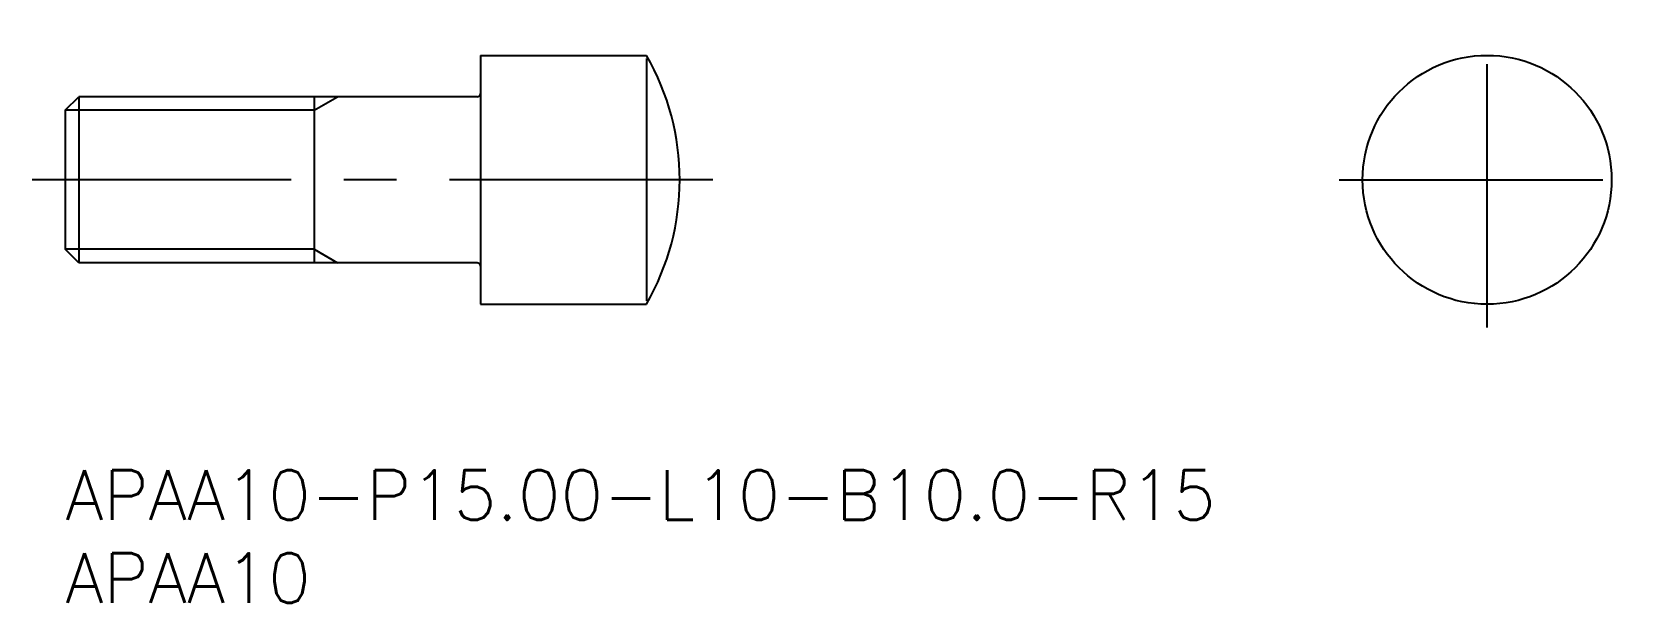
# Model space of a CAD drawing. Extents: x -2 to 94.5, y -8 to 26.4.
import ezdxf

# ---------------------------------------------------------------- set-up
doc = ezdxf.new("R2010")
doc.units = 0
doc.header["$LTSCALE"] = 0.5
doc.linetypes.add('CENTER', pattern=[50.8, 31.75, -6.35, 6.35, -6.35])
for name, color, linetype in [('MSM_CENTER', 1, 'CENTER'), ('MSM_CONTINUOUS', 7, 'CONTINUOUS'), ('MSM_NARROW', 5, 'CONTINUOUS'), ('MSM_PART_NUMBER', 7, 'CONTINUOUS')]:
    doc.layers.add(name, color=color, linetype=linetype)
doc.styles.get("Standard").update_dxf_attribs({"font": 'txt.shx', "height": 2, "bigfont": 'bigfont.shx'})

# ---------------------------------------------------------------- blocks, each defined once
blk = doc.blocks.new('*U11')
at = {"layer": 'MSM_PART_NUMBER'}
blk.add_text('APAA10-P15.00-L10-B10.0-R15', height=3, dxfattribs=at).set_placement((0, -3))
blk = doc.blocks.new('*U12')
at = {"layer": 'MSM_PART_NUMBER'}
blk.add_text('APAA10', height=3, dxfattribs=at).set_placement((0, -8))

msp = doc.modelspace()

# ---------------------------------------------------------------- linework, layer by layer
at = {"layer": 'MSM_CENTER'}
for p, q in [((85.637, 8.596), (85.637, 26.404)), ((39.01, 17.5), (-2, 17.5)), ((76.733, 17.5), (94.541, 17.5))]:
    msp.add_line(p, q, dxfattribs=at)
at = {"layer": 'MSM_CONTINUOUS'}
for p, q in [((25, 25), (35, 25)), ((25, 25), (25, 10)), ((0, 21.688), (0.812, 22.5)), ((24.8, 22.5), (0.812, 22.5)), ((0.812, 22.5), (0.812, 12.5)), ((15, 22.5), (15, 12.5)), ((0, 21.688), (0, 13.312)), ((0.812, 12.5), (0, 13.312)), ((24.8, 12.5), (0.812, 12.5)), ((25, 10), (35, 10))]:
    msp.add_line(p, q, dxfattribs=at)
msp.add_circle((85.637, 17.5), 7.5, dxfattribs=at)
for centre, radius, start, end in [((22.01, 17.5), 15, 330, 30), ((24.8, 22.7), 0.2, 270, 0), ((24.8, 12.3), 0.2, 0, 90)]:
    msp.add_arc(centre, radius, start, end, dxfattribs=at)
at = {"layer": 'MSM_NARROW'}
for p, q in [((35, 24.8), (35, 10.2)), ((15, 21.688), (16.406, 22.5)), ((15, 21.688), (0, 21.688)), ((15, 13.312), (0, 13.312)), ((15, 13.312), (16.406, 12.5))]:
    msp.add_line(p, q, dxfattribs=at)

# ---------------------------------------------------------------- block references
at = {"layer": 'MSM_CONTINUOUS'}
for name in ['*U11', '*U12']:
    msp.add_blockref(name, (0, 0), dxfattribs=at)

doc.saveas('drawing.dxf')
